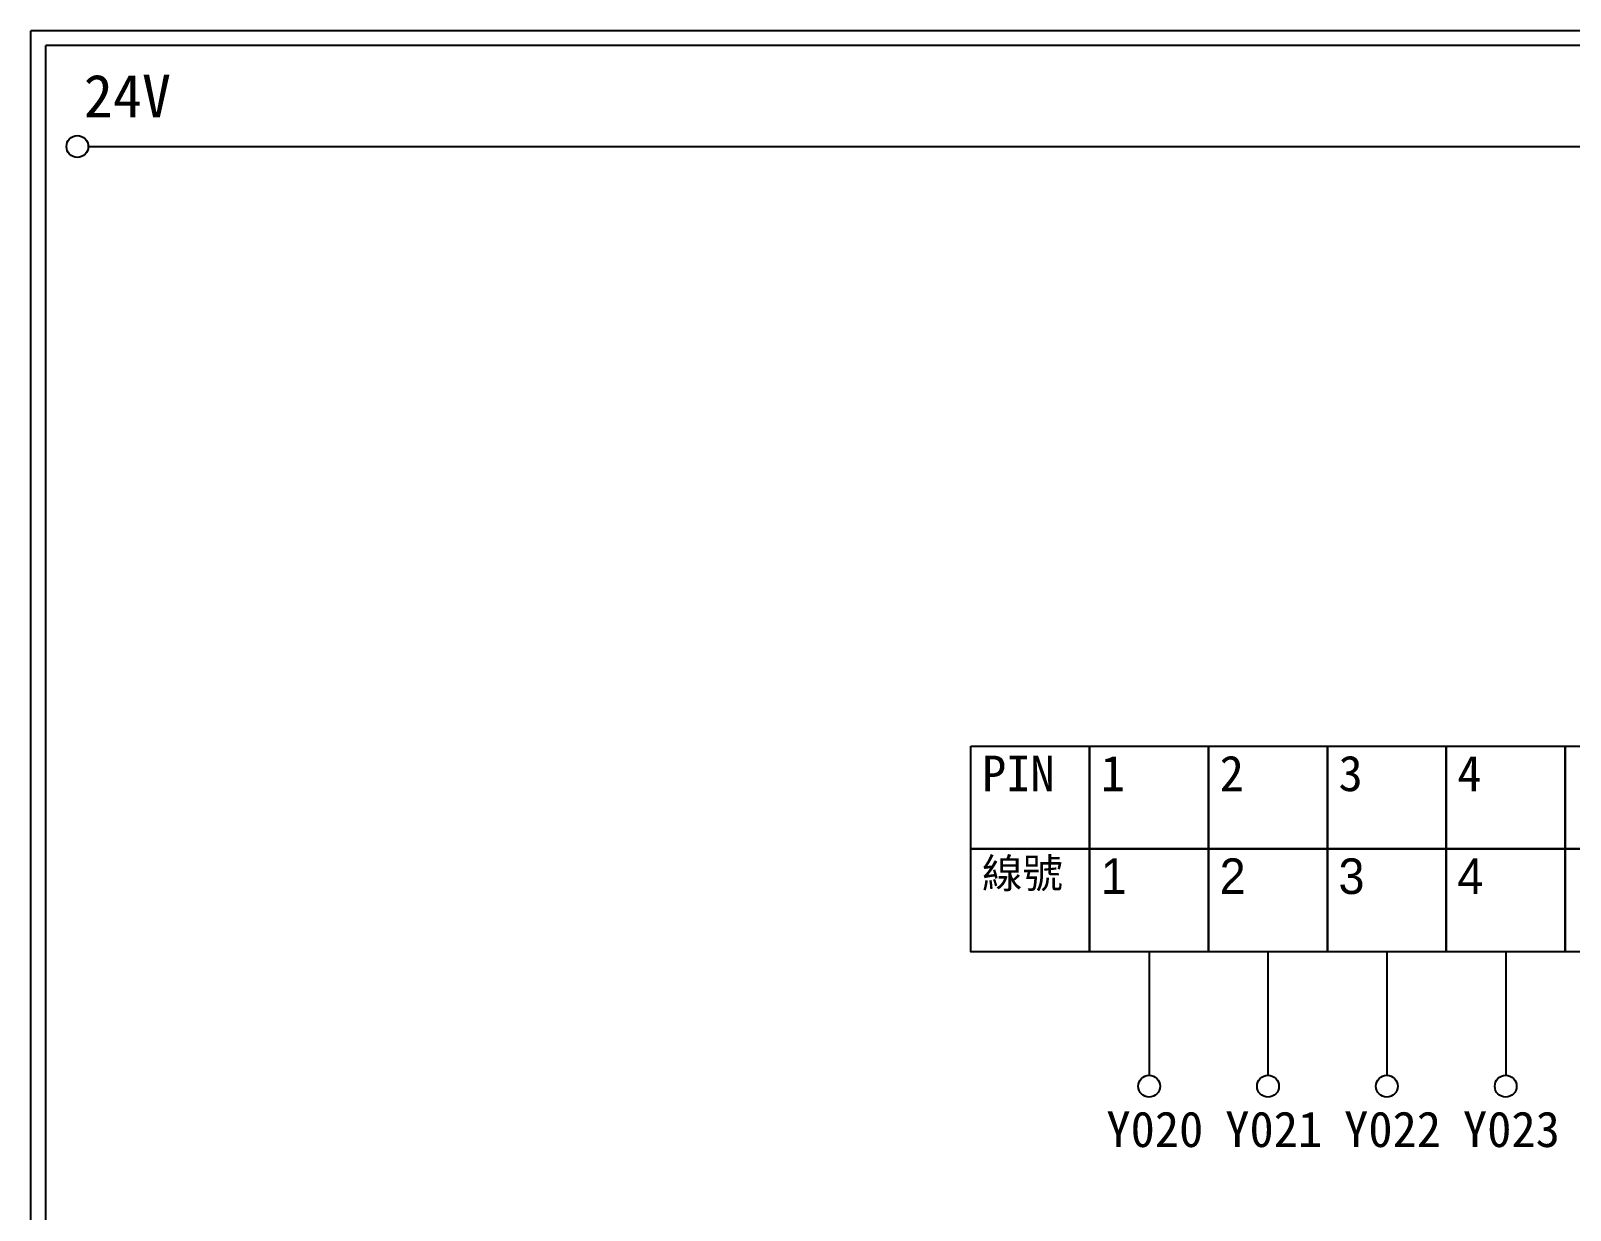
# Model space of a CAD drawing. Extents: x 627 to 914, y 3 to 207.
# Drawn here: x 627.2 to 756.8, y 107.6 to 207 of the extents above; entities that cross this region are included whole.
import ezdxf

# ---------------------------------------------------------------- set-up
doc = ezdxf.new("R2010")
doc.units = 0
doc.layers.get('0').update_dxf_attribs({"linetype": 'CONTINUOUS'})
doc.layers.add('圖框層', color=7, linetype='CONTINUOUS')
doc.layers.add('標尺寸層', color=3, linetype='CONTINUOUS')
doc.styles.add('STSL', font='kaiu.ttf')

msp = doc.modelspace()

# ---------------------------------------------------------------- linework, layer by layer
at = {"color": 0}
for p, q in [((721.38, 129.4), (721.38, 119)), ((731.39, 129.4), (731.39, 119)), ((741.4, 129.4), (741.4, 119)), ((751.41, 129.4), (751.41, 119))]:
    msp.add_line(p, q, dxfattribs=at)
for points in [[(706.36, 146.73), (716.37, 146.73), (716.37, 138.07), (706.36, 138.07)], [(716.37, 146.73), (726.38, 146.73), (726.38, 138.07), (716.37, 138.07)], [(726.38, 146.73), (736.39, 146.73), (736.39, 138.07), (726.38, 138.07)], [(736.39, 146.73), (746.4, 146.73), (746.4, 138.07), (736.39, 138.07)], [(746.4, 146.73), (756.41, 146.73), (756.41, 138.07), (746.4, 138.07)], [(756.41, 146.73), (766.42, 146.73), (766.42, 138.07), (756.41, 138.07)], [(706.36, 138.07), (716.37, 138.07), (716.37, 129.4), (706.36, 129.4)], [(716.37, 138.07), (726.38, 138.07), (726.38, 129.4), (716.37, 129.4)], [(726.38, 138.07), (736.39, 138.07), (736.39, 129.4), (726.38, 129.4)], [(736.39, 138.07), (746.4, 138.07), (746.4, 129.4), (736.39, 129.4)], [(746.4, 138.07), (756.41, 138.07), (756.41, 129.4), (746.4, 129.4)], [(756.41, 138.07), (766.42, 138.07), (766.42, 129.4), (756.41, 129.4)]]:
    msp.add_lwpolyline(points, close=True, dxfattribs=at)
at = {"layer": '圖框層', "color": 0}
for p, q in [((914.2, 206.97), (627.2, 206.97)), ((627.2, 3), (627.2, 206.97)), ((912.95, 205.72), (628.45, 205.72)), ((628.45, 4.25), (628.45, 205.72))]:
    msp.add_line(p, q, dxfattribs=at)
at = {"layer": '標尺寸層', "color": 0}
msp.add_line((632.04, 197.22), (909.63, 197.22), dxfattribs=at)
for centre in [(631.12, 197.22), (721.38, 118.08), (731.39, 118.08), (741.4, 118.08), (751.41, 118.08)]:
    msp.add_circle(centre, 0.92, dxfattribs=at)

# ---------------------------------------------------------------- texts
at = {"color": 0, "width": 8.2913, "attachment_point": 1}
for s, insert, char_height in [('PIN', (707.3, 145.93), 3), ('1', (717.31, 145.93), 3), ('2', (727.32, 145.93), 3), ('3', (737.33, 145.93), 3), ('4', (747.34, 145.93), 3), ('{\\fPMingLiU|b0|i0|c136|p18;線號}', (707.3, 137.27), 2.5), ('{\\fPMingLiU|b0|i0|c136|p18;1}', (717.31, 137.27), 3), ('{\\fPMingLiU|b0|i0|c136|p18;2}', (727.32, 137.27), 3), ('{\\fPMingLiU|b0|i0|c136|p18;3}', (737.33, 137.27), 3), ('{\\fPMingLiU|b0|i0|c136|p18;4}', (747.34, 137.27), 3)]:
    msp.add_mtext(s, dxfattribs=dict(at, insert=insert, char_height=char_height))
at = {"layer": '圖框層', "color": 0, "style": 'STSL'}
for s, height, p in [('24V', 3.6, (631.66, 199.68)), ('Y020', 3, (717.78, 112.96)), ('Y021', 3, (727.79, 112.96)), ('Y022', 3, (737.8, 112.96)), ('Y023', 3, (747.81, 112.96))]:
    msp.add_text(s, height=height, dxfattribs=at).set_placement(p)

doc.saveas('drawing.dxf')
